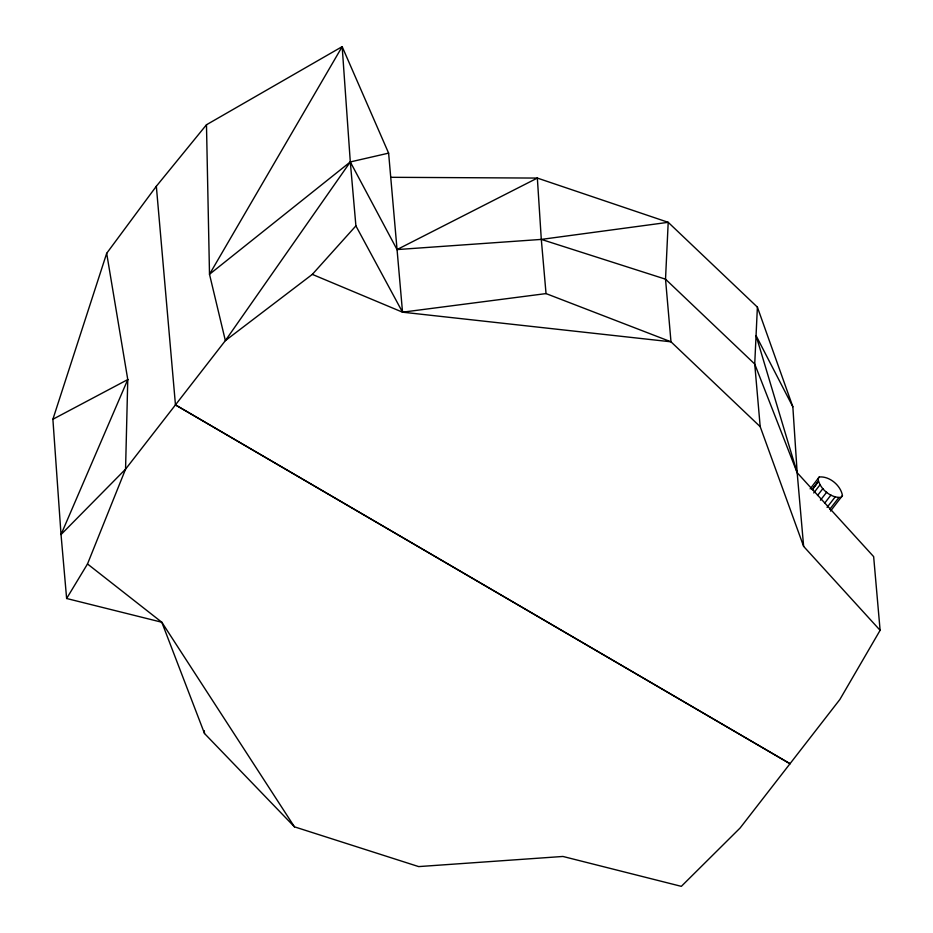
<?xml version="1.0" encoding="UTF-8"?>
<svg xmlns="http://www.w3.org/2000/svg" width="933" height="933" viewBox="0 0 933 933"><rect width="100%" height="100%" fill="white"/><g stroke="black" fill="none" stroke-linecap="round" stroke-linejoin="round"><path stroke-width="1.4" d="M390.729 177.305L537.35 178.075L668.203 222.322L757.386 307.132L754.727 364.033L760.197 426.673L803.64 546.4L880.111 630.311L839.887 699.458L740.091 828.014L681.335 886.35L562.926 856.459L418.672 866.594L294.455 826.836L204.514 733.513L161.817 622.241L87.504 563.964L125.558 469.171L225.366 340.627L350.307 161.934L342.166 46.65L206.473 124.765L156.336 186.262L106.677 253.321L52.889 419.267L61.03 534.551L66.628 598.496L161.817 622.241L294.455 826.836M66.628 598.496L87.504 563.964M819.256 476.996L818.019 478.734C819.617 488.787 830.941 498.385 841.204 497.336L842.441 495.598C840.843 485.545 829.519 475.947 819.256 476.996L810.147 488.869M812.34 489.778L818.264 481.486L812.142 489.37M812.55 489.16L818.264 481.486M813.716 492.951L819.944 484.927M817.53 495.505L822.871 488.635M820.457 500.193L826.685 492.169M824.702 503.12L830.918 495.096M827.07 507.377L835.082 497.067M829.752 509.301L838.65 497.849M830.533 511.086L842.441 495.598M206.473 124.765L209.505 274.29L225.366 340.627L312.322 274.384L355.905 225.879L350.307 161.934L388.618 153.14L402.531 312.182L670.99 341.805L760.197 426.673M52.889 419.267L127.774 379.568L106.677 253.321M397.038 249.578L537.35 178.075L541.303 239.408L546.038 293.592L670.99 341.805L665.521 279.177L668.203 222.322L541.303 239.408L397.038 249.578L350.307 161.934L209.505 274.29L342.166 46.65L388.618 153.14M312.322 274.384L402.531 312.182L546.038 293.592M541.303 239.408L665.521 279.177L754.727 364.033L797.167 472.704L803.64 546.4M175.462 404.899L790.006 763.719L175.462 404.899L156.336 186.262M797.167 472.704L792.84 406.765L756.057 335.588L797.167 472.704L873.65 556.628L880.111 630.311M355.905 225.879L402.531 312.182M757.386 307.132L792.84 406.765M204.257 730.667L204.514 733.513M127.774 379.568L125.558 469.171L61.03 534.551L127.774 379.568"/></g></svg>
